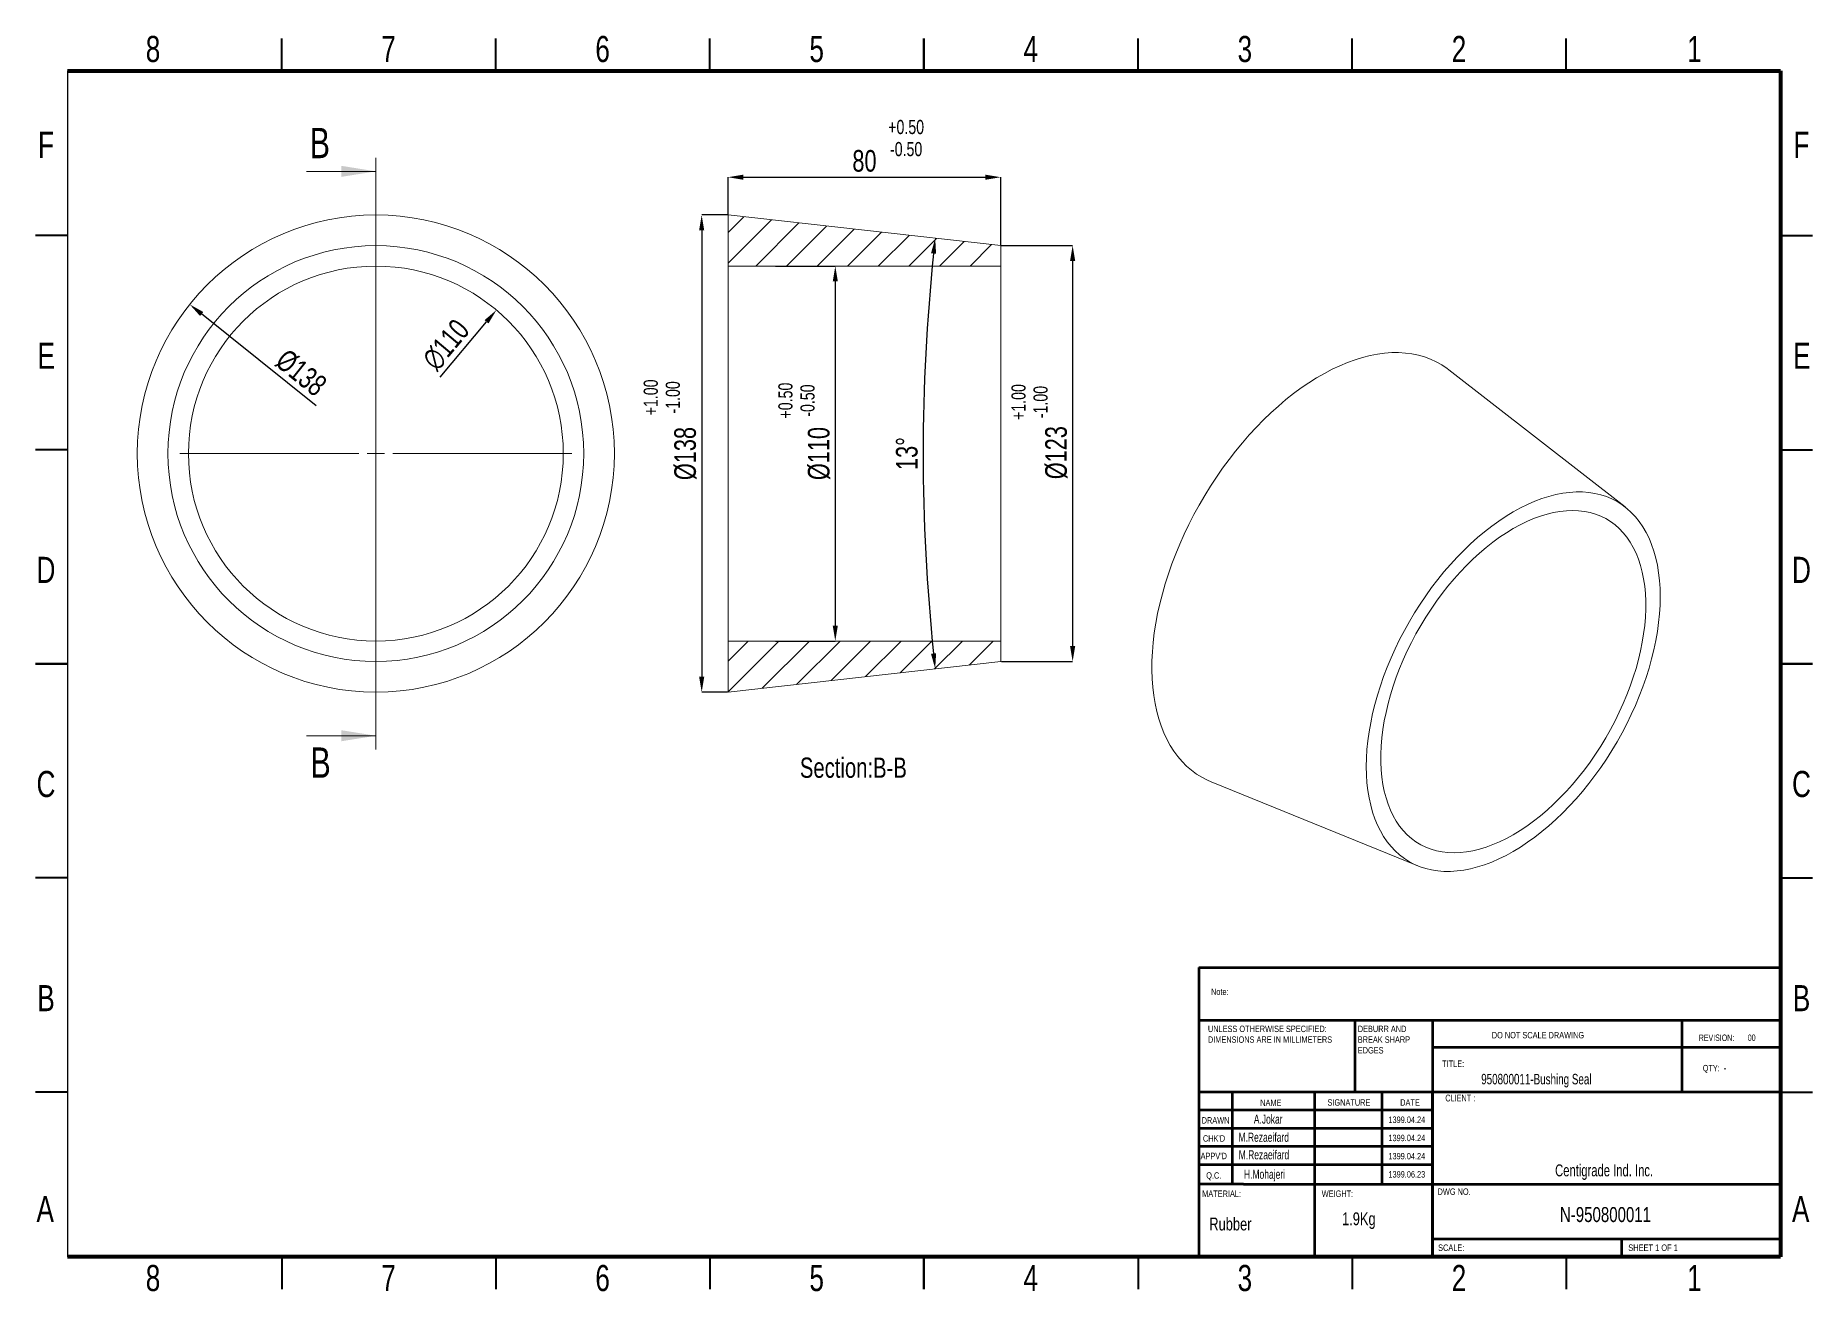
# Model space of a CAD drawing. Header units: millimetres. Extents: x 1192 to 1713, y 696 to 1065.
import ezdxf

# ---------------------------------------------------------------- set-up
doc = ezdxf.new("R2010")
doc.units = ezdxf.units.MM
doc.styles.add('SLDTEXTSTYLE0', font='TXT', dxfattribs={"width": 0.75})
doc.styles.add('SLDTEXTSTYLE1', font='TXT', dxfattribs={"width": 0.686449})
doc.styles.add('SLDTEXTSTYLE2', font='TXT', dxfattribs={"width": 0.652778})
doc.styles.add('SLDTEXTSTYLE3', font='TXT', dxfattribs={"width": 0.692308})
doc.styles.add('SLDTEXTSTYLE4', font='TXT', dxfattribs={"width": 0.7})
doc.styles.add('SLDTEXTSTYLE5', font='TXT', dxfattribs={"width": 0.678571})
doc.dimstyles.new('SLDDIMSTYLE30', dxfattribs={"dimscale": 3, "dimtxt": 2.116667, "dimasz": 1.5, "dimexe": 0, "dimexo": 0.0625, "dimgap": 0.529167, "dimtad": 1, "dimdec": 0, "dimrnd": 1e-09, "dimzin": 12, "dimdsep": 46, "dimtxsty": 'SLDTEXTSTYLE0', "dimcen": 0.09, "dimadec": 0, "dimazin": 3, "dimtfac": 1, "dimtdec": 0, "dimtofl": 0, "dimtmove": 0, "dimatfit": 3, "dimfxl": 1, "dimfrac": 2, "dimtolj": 1, "dimtzin": 12, "dimarcsym": 0})
pattern_1 = [(45, (1217.2926, -679.315), (-4.490128, 4.490128), [])]

# ---------------------------------------------------------------- blocks, each defined once
blk = doc.blocks.new('SW_CENTERMARKSYMBOL_1')
at = {"color": 0, "linetype": 'Continuous', "lineweight": 0}
for p, q in [((0, 2.5), (0, 28.75)), ((-2.5, 0), (-28.75, 0)), ((0, 0), (-1.25, 0)), ((0, 0), (0, 1.25)), ((0, 0), (0, -1.25)), ((0, 0), (1.25, 0)), ((2.5, 0), (28.75, 0)), ((0, -2.5), (0, -28.75))]:
    blk.add_line(p, q, dxfattribs=at)
blk = doc.blocks.new('SW_NOTE_62')
at = {"color": 0, "linetype": 'Continuous', "lineweight": 0, "char_height": 1.5, "attachment_point": 1, "style": 'SLDTEXTSTYLE0'}
for s, insert in [('UNLESS OTHERWISE SPECIFIED:', (0, 1.93)), ('DIMENSIONS ARE IN MILLIMETERS', (0, -0.57))]:
    blk.add_mtext(s, dxfattribs=dict(at, insert=insert))
blk = doc.blocks.new('SW_NOTE_63')
at = {"color": 0, "linetype": 'Continuous', "lineweight": 0, "char_height": 1.5, "attachment_point": 1, "style": 'SLDTEXTSTYLE0'}
for s, insert in [('DEBURR AND', (0, 1.93)), ('BREAK SHARP', (0, -0.57)), ('EDGES', (0, -3.07))]:
    blk.add_mtext(s, dxfattribs=dict(at, insert=insert))
blk = doc.blocks.new('*D6')
at = {"color": 0, "lineweight": -2, "transparency": 16777216}
for p, q in [((1394.87, 1012.3), (1394.87, 1023.19)), ((1399.37, 1023.19), (1470.37, 1023.19)), ((1474.87, 1003.3), (1474.87, 1023.19))]:
    blk.add_line(p, q, dxfattribs=at)
at = {"color": 0, "transparency": 16777216}
for points in [[(1399.37, 1023.94), (1399.37, 1022.44), (1394.87, 1023.19)], [(1470.37, 1023.94), (1470.37, 1022.44), (1474.87, 1023.19)]]:
    blk.add_solid(points, dxfattribs=at)
at = {"layer": 'Defpoints', "color": 0, "transparency": 16777216}
for p in [(1474.87, 1023.19), (1394.87, 1012.11), (1474.87, 1003.11)]:
    blk.add_point(p, dxfattribs=at)
at = {"color": 0, "transparency": 16777216, "insert": (1434.87, 1027.95), "char_height": 6.35, "attachment_point": 5, "style": 'SLDTEXTSTYLE0'}
blk.add_mtext('\\A1;80', dxfattribs=at)
blk = doc.blocks.new('*D7')
at = {"color": 0, "lineweight": -2, "transparency": 16777216}
for p, q in [((1408.75, 997.11), (1426.31, 997.11)), ((1426.31, 992.61), (1426.31, 891.61)), ((1408.75, 887.11), (1426.31, 887.11))]:
    blk.add_line(p, q, dxfattribs=at)
at = {"color": 0, "transparency": 16777216}
for points in [[(1425.56, 992.61), (1427.06, 992.61), (1426.31, 997.11)], [(1425.56, 891.61), (1427.06, 891.61), (1426.31, 887.11)]]:
    blk.add_solid(points, dxfattribs=at)
at = {"layer": 'Defpoints', "color": 0, "transparency": 16777216}
for p in [(1408.56, 997.11), (1408.56, 887.11), (1426.31, 887.11)]:
    blk.add_point(p, dxfattribs=at)
at = {"color": 0, "transparency": 16777216, "insert": (1421.55, 942.11), "char_height": 6.35, "attachment_point": 5, "rotation": 90, "style": 'SLDTEXTSTYLE0'}
blk.add_mtext('\\A1;%%C110', dxfattribs=at)
blk = doc.blocks.new('*D8')
at = {"color": 0, "lineweight": -2, "transparency": 16777216}
for p, q in [((1475.05, 1003.11), (1495.96, 1003.11)), ((1495.96, 998.61), (1495.96, 885.61)), ((1475.05, 881.11), (1495.96, 881.11))]:
    blk.add_line(p, q, dxfattribs=at)
at = {"color": 0, "transparency": 16777216}
for points in [[(1495.21, 998.61), (1496.71, 998.61), (1495.96, 1003.11)], [(1495.21, 885.61), (1496.71, 885.61), (1495.96, 881.11)]]:
    blk.add_solid(points, dxfattribs=at)
at = {"layer": 'Defpoints', "color": 0, "transparency": 16777216}
for p in [(1474.87, 1003.11), (1474.87, 881.11), (1495.96, 881.11)]:
    blk.add_point(p, dxfattribs=at)
at = {"color": 0, "transparency": 16777216, "insert": (1491.2, 942.37), "char_height": 6.35, "attachment_point": 5, "rotation": 90, "style": 'SLDTEXTSTYLE0'}
blk.add_mtext('\\A1;%%C123', dxfattribs=at)
blk = doc.blocks.new('*D9')
at = {"color": 0, "lineweight": -2, "transparency": 16777216}
for p, q in [((1394.68, 1012.11), (1387.1, 1012.11)), ((1387.1, 1007.61), (1387.1, 876.61)), ((1394.68, 872.11), (1387.1, 872.11))]:
    blk.add_line(p, q, dxfattribs=at)
at = {"color": 0, "transparency": 16777216}
for points in [[(1386.35, 1007.61), (1387.85, 1007.61), (1387.1, 1012.11)], [(1386.35, 876.61), (1387.85, 876.61), (1387.1, 872.11)]]:
    blk.add_solid(points, dxfattribs=at)
at = {"layer": 'Defpoints', "color": 0, "transparency": 16777216}
for p in [(1394.87, 1012.11), (1387.1, 872.11), (1394.87, 872.11)]:
    blk.add_point(p, dxfattribs=at)
at = {"color": 0, "transparency": 16777216, "insert": (1382.34, 942.11), "char_height": 6.35, "attachment_point": 5, "rotation": 90, "style": 'SLDTEXTSTYLE0'}
blk.add_mtext('\\A1;%%C138', dxfattribs=at)
blk = doc.blocks.new('*D10')
at = {"color": 0, "lineweight": -2, "transparency": 16777216}
blk.add_line((1310.35, 964.57), (1323.97, 980.78), dxfattribs=at)
at = {"color": 0, "transparency": 16777216}
blk.add_solid([(1323.39, 981.26), (1324.54, 980.29), (1326.86, 984.22)], dxfattribs=at)
at = {"layer": 'Defpoints', "color": 0, "transparency": 16777216}
for p in [(1326.86, 984.22), (1256.1, 900.01)]:
    blk.add_point(p, dxfattribs=at)
at = {"color": 0, "transparency": 16777216, "insert": (1312.07, 974.01), "char_height": 6.35, "attachment_point": 5, "rotation": 49.9597, "style": 'SLDTEXTSTYLE0'}
blk.add_mtext('\\A1;∅110', dxfattribs=at)
blk = doc.blocks.new('*D11')
at = {"color": 0, "lineweight": -2, "transparency": 16777216}
blk.add_line((1273.99, 956.12), (1240.36, 983.06), dxfattribs=at)
at = {"color": 0, "transparency": 16777216}
blk.add_solid([(1240.83, 983.65), (1239.89, 982.47), (1236.85, 985.87)], dxfattribs=at)
at = {"layer": 'Defpoints', "color": 0, "transparency": 16777216}
for p in [(1236.85, 985.87), (1346.12, 898.35)]:
    blk.add_point(p, dxfattribs=at)
at = {"color": 0, "transparency": 16777216, "insert": (1269.53, 965.8), "char_height": 6.35, "attachment_point": 5, "rotation": 321.3072, "style": 'SLDTEXTSTYLE0'}
blk.add_mtext('\\A1;%%C138', dxfattribs=at)
blk = doc.blocks.new('*D12')
at = {"color": 0, "lineweight": -2, "transparency": 16777216}
blk.add_arc((2017.09, 942.11), 565, 174.0376, 185.9624, dxfattribs=at)
at = {"color": 0, "transparency": 16777216}
for points in [[(1454.4, 1000.88), (1455.89, 1000.72), (1455.63, 1005.28)], [(1455.89, 883.5), (1454.4, 883.34), (1455.63, 878.95)]]:
    blk.add_solid(points, dxfattribs=at)
at = {"layer": 'Defpoints', "color": 0, "transparency": 16777216}
for p in [(1394.87, 1012.11), (1474.87, 1003.11), (1452.48, 963.21), (1474.87, 881.11), (1394.87, 872.11)]:
    blk.add_point(p, dxfattribs=at)
at = {"color": 0, "transparency": 16777216, "insert": (1447.32, 942.11), "char_height": 6.35, "attachment_point": 5, "rotation": 90, "style": 'SLDTEXTSTYLE0'}
blk.add_mtext('\\A1;13°', dxfattribs=at)

msp = doc.modelspace()

# ---------------------------------------------------------------- hatches: boundary and pattern name
at = {"lineweight": 13}
h = msp.add_hatch(dxfattribs=at)
h.set_pattern_fill('ANSI31', color=256, scale=2, style=0)
h.set_pattern_definition(pattern_1)
h.paths.add_polyline_path([(1474.87, 1003.11), (1394.87, 1012.11), (1394.87, 997.11), (1474.87, 997.11)], flags=0)
h = msp.add_hatch(dxfattribs=at)
h.set_pattern_fill('ANSI31', color=256, scale=2, style=0)
h.set_pattern_definition(pattern_1)
h.paths.add_polyline_path([(1474.87, 887.11), (1394.87, 887.11), (1394.87, 872.11), (1474.87, 881.11)], flags=0)

# ---------------------------------------------------------------- linework, layer by layer
at = {"linetype": 'Continuous', "lineweight": 35}
for p, q in [((1263.86, 1054.45), (1263.86, 1063.88)), ((1326.69, 1054.45), (1326.69, 1063.88)), ((1389.51, 1054.45), (1389.51, 1063.88)), ((1452.34, 1063.88), (1452.34, 1054.45)), ((1452.34, 1054.45), (1452.34, 1063.88)), ((1515.17, 1054.45), (1515.17, 1063.88)), ((1577.99, 1054.45), (1577.99, 1063.88)), ((1640.82, 1054.45), (1640.82, 1063.88)), ((1201.04, 1006.08), (1191.61, 1006.08)), ((1703.64, 1006.08), (1713.07, 1006.08)), ((1201.04, 943.25), (1191.61, 943.25)), ((1703.64, 943.25), (1713.07, 943.25)), ((1191.61, 880.42), (1201.04, 880.42)), ((1201.04, 880.42), (1191.61, 880.42)), ((1713.07, 880.42), (1703.64, 880.42)), ((1703.64, 880.42), (1713.07, 880.42)), ((1201.04, 817.6), (1191.61, 817.6)), ((1703.64, 817.6), (1713.07, 817.6)), ((1201.04, 754.77), (1191.61, 754.77)), ((1703.64, 754.77), (1713.07, 754.77)), ((1263.86, 706.4), (1263.86, 696.97)), ((1326.69, 706.4), (1326.69, 696.97)), ((1389.51, 706.4), (1389.51, 696.97)), ((1452.34, 696.97), (1452.34, 706.4)), ((1452.34, 706.4), (1452.34, 696.97)), ((1515.17, 706.4), (1515.17, 696.97)), ((1577.99, 706.4), (1577.99, 696.97)), ((1640.82, 706.4), (1640.82, 696.97))]:
    msp.add_line(p, q, dxfattribs=at)
at = {"linetype": 'Continuous', "lineweight": 70}
for p, q in [((1201.04, 1054.45), (1703.64, 1054.45)), ((1703.64, 1054.45), (1703.64, 706.4)), ((1703.64, 706.4), (1201.04, 706.4))]:
    msp.add_line(p, q, dxfattribs=at)
msp.add_line((1201.04, 1054.45), (1201.04, 706.4))
at = {"lineweight": 13}
for p, q in [((1291.48, 1028.91), (1291.48, 855.31)), ((1271.16, 1024.91), (1291.48, 1024.91)), ((1474.87, 1003.11), (1394.87, 1012.11)), ((1394.87, 1012.11), (1394.87, 997.11)), ((1474.87, 1003.11), (1474.87, 997.11)), ((1474.87, 997.11), (1394.87, 997.11)), ((1394.87, 887.11), (1394.87, 997.11)), ((1474.87, 887.11), (1474.87, 997.11)), ((1658.09, 926.45), (1606.37, 966.67)), ((1394.87, 887.11), (1474.87, 887.11)), ((1394.87, 887.11), (1394.87, 872.11)), ((1474.87, 887.11), (1474.87, 881.11)), ((1394.87, 872.11), (1474.87, 881.11)), ((1271.16, 859.31), (1291.48, 859.31)), ((1536.6, 845.8), (1597.29, 821.12))]:
    msp.add_line(p, q, dxfattribs=at)
at = {"linetype": 'Continuous', "lineweight": 50}
for p, q in [((1533.01, 791.33), (1703.64, 791.33)), ((1533.01, 791.33), (1533.01, 775.82)), ((1533.01, 775.82), (1703.64, 775.82)), ((1533.01, 775.82), (1533.01, 706.71)), ((1578.75, 775.82), (1578.75, 754.77)), ((1601.61, 775.82), (1601.61, 706.4)), ((1674.86, 754.77), (1674.86, 775.82)), ((1703.64, 767.81), (1601.61, 767.81)), ((1703.64, 754.77), (1533.01, 754.77)), ((1542.81, 754.77), (1542.81, 727.76)), ((1566.92, 754.77), (1566.92, 706.71)), ((1586.67, 754.77), (1586.67, 727.76)), ((1601.61, 706.71), (1601.61, 754.77)), ((1601.61, 749.43), (1533.01, 749.43)), ((1601.61, 744.09), (1533.01, 744.09)), ((1601.61, 738.75), (1533.01, 738.75)), ((1601.61, 733.41), (1533.01, 733.41)), ((1546.08, 727.76), (1533.01, 727.76)), ((1546.08, 727.76), (1703.64, 727.76)), ((1601.61, 711.74), (1703.64, 711.74)), ((1657.15, 706.4), (1657.15, 711.74))]:
    msp.add_line(p, q, dxfattribs=at)
at = {"lineweight": 13, "flags": 128}
for points in [[(1606.37, 966.67), (1605.83, 967.07), (1604.29, 968.11), (1602.68, 969.02), (1600.99, 969.8), (1599.24, 970.45), (1597.42, 970.97), (1595.54, 971.36), (1593.61, 971.61), (1591.62, 971.73), (1589.59, 971.72), (1587.51, 971.57), (1585.39, 971.29), (1583.24, 970.87), (1581.05, 970.32), (1578.84, 969.64), (1576.61, 968.83), (1574.36, 967.89), (1572.1, 966.83), (1569.83, 965.64), (1567.56, 964.33), (1565.3, 962.9), (1563.03, 961.36), (1560.79, 959.7), (1558.55, 957.93), (1556.34, 956.06), (1554.16, 954.09), (1552.01, 952.02), (1549.89, 949.85), (1547.81, 947.6), (1545.77, 945.27), (1543.79, 942.85), (1541.85, 940.36), (1539.97, 937.81), (1538.15, 935.19), (1536.4, 932.51), (1534.71, 929.78), (1533.1, 927.01), (1531.56, 924.19), (1530.1, 921.34), (1528.72, 918.47), (1527.42, 915.57), (1526.21, 912.65), (1525.09, 909.72), (1524.07, 906.79), (1523.13, 903.86), (1522.29, 900.94), (1521.55, 898.04), (1520.91, 895.15), (1520.37, 892.3), (1519.93, 889.47), (1519.59, 886.68), (1519.36, 883.94), (1519.23, 881.25), (1519.2, 878.61), (1519.28, 876.04), (1519.46, 873.53), (1519.75, 871.1), (1520.14, 868.74), (1520.63, 866.46), (1521.22, 864.27), (1521.91, 862.18), (1522.7, 860.17), (1523.59, 858.27), (1524.57, 856.48), (1525.64, 854.79), (1526.81, 853.21), (1528.06, 851.75), (1529.4, 850.4), (1530.82, 849.18), (1532.32, 848.08), (1533.9, 847.11), (1535.55, 846.26), (1536.6, 845.8)], [(1625.27, 825.38), (1627.38, 826.66), (1629.49, 828.06), (1631.6, 829.57), (1633.68, 831.19), (1635.75, 832.92), (1637.79, 834.75), (1639.8, 836.68), (1641.77, 838.7), (1643.71, 840.81), (1645.6, 843), (1647.44, 845.26), (1649.23, 847.6), (1650.96, 850.01), (1652.63, 852.48), (1654.23, 855), (1655.77, 857.57), (1657.23, 860.19), (1658.61, 862.84), (1659.91, 865.51), (1661.13, 868.22), (1662.26, 870.94), (1663.31, 873.67), (1664.26, 876.4), (1665.12, 879.13), (1665.88, 881.85), (1666.54, 884.56), (1667.11, 887.24), (1667.57, 889.89), (1667.93, 892.51), (1668.19, 895.08), (1668.35, 897.61), (1668.4, 900.09), (1668.35, 902.5), (1668.19, 904.85), (1667.93, 907.13), (1667.57, 909.32), (1667.11, 911.44), (1666.54, 913.47), (1665.88, 915.41), (1665.12, 917.25), (1664.26, 918.99), (1663.31, 920.63), (1662.26, 922.15), (1661.13, 923.56), (1659.91, 924.86), (1658.61, 926.03), (1657.23, 927.09), (1655.77, 928.01), (1654.23, 928.81), (1652.63, 929.49), (1650.96, 930.03), (1649.23, 930.43), (1647.44, 930.71), (1645.6, 930.85), (1643.71, 930.86), (1641.77, 930.73), (1639.8, 930.47), (1637.79, 930.08), (1635.75, 929.55), (1633.68, 928.9), (1631.6, 928.11), (1629.49, 927.2), (1627.38, 926.16), (1625.27, 924.99), (1623.15, 923.71), (1621.04, 922.31), (1618.94, 920.8), (1616.85, 919.18), (1614.79, 917.45), (1612.75, 915.62), (1610.73, 913.69), (1608.76, 911.67), (1606.82, 909.57), (1604.93, 907.38), (1603.09, 905.11), (1601.3, 902.77), (1599.57, 900.36), (1597.9, 897.89), (1596.3, 895.37), (1594.77, 892.8), (1593.31, 890.19), (1591.92, 887.54), (1590.62, 884.86), (1589.4, 882.15), (1588.27, 879.43), (1587.23, 876.71), (1586.27, 873.97), (1585.42, 871.24), (1584.65, 868.52), (1583.99, 865.82), (1583.43, 863.13), (1582.96, 860.48), (1582.6, 857.86), (1582.34, 855.29), (1582.18, 852.76), (1582.13, 850.29), (1582.18, 847.87), (1582.34, 845.52), (1582.6, 843.25), (1582.96, 841.05), (1583.43, 838.93), (1583.99, 836.9), (1584.65, 834.96), (1585.42, 833.12), (1586.27, 831.38), (1587.23, 829.75), (1588.27, 828.22), (1589.4, 826.81), (1590.62, 825.51), (1591.92, 824.34), (1593.31, 823.29), (1594.77, 822.36), (1596.3, 821.56), (1597.9, 820.89), (1599.57, 820.35), (1601.3, 819.94), (1603.09, 819.66), (1604.93, 819.52), (1606.82, 819.51), (1608.76, 819.64), (1610.73, 819.9), (1612.75, 820.29), (1614.79, 820.82), (1616.85, 821.48), (1618.94, 822.26), (1621.04, 823.18), (1623.15, 824.21), (1625.27, 825.38)], [(1625.27, 830.28), (1627.27, 831.49), (1629.26, 832.82), (1631.25, 834.27), (1633.22, 835.82), (1635.17, 837.47), (1637.09, 839.23), (1638.98, 841.08), (1640.84, 843.02), (1642.65, 845.05), (1644.42, 847.16), (1646.14, 849.34), (1647.8, 851.59), (1649.4, 853.9), (1650.94, 856.27), (1652.41, 858.69), (1653.81, 861.16), (1655.13, 863.66), (1656.37, 866.19), (1657.53, 868.74), (1658.61, 871.31), (1659.59, 873.9), (1660.49, 876.48), (1661.29, 879.06), (1662, 881.64), (1662.61, 884.19), (1663.12, 886.72), (1663.53, 889.22), (1663.83, 891.68), (1664.04, 894.1), (1664.14, 896.47), (1664.14, 898.79), (1664.04, 901.04), (1663.83, 903.22), (1663.53, 905.32), (1663.12, 907.35), (1662.61, 909.29), (1662, 911.15), (1661.29, 912.9), (1660.49, 914.56), (1659.59, 916.11), (1658.61, 917.55), (1657.53, 918.88), (1656.37, 920.1), (1655.13, 921.19), (1653.81, 922.17), (1652.41, 923.02), (1650.94, 923.74), (1649.4, 924.33), (1647.8, 924.8), (1646.14, 925.13), (1644.42, 925.33), (1642.65, 925.39), (1640.84, 925.33), (1638.98, 925.13), (1637.09, 924.8), (1635.17, 924.33), (1633.22, 923.74), (1631.25, 923.02), (1629.26, 922.17), (1627.27, 921.19), (1625.27, 920.1), (1623.26, 918.88), (1621.27, 917.55), (1619.28, 916.11), (1617.31, 914.55), (1615.36, 912.9), (1613.44, 911.14), (1611.55, 909.29), (1609.69, 907.35), (1607.88, 905.32), (1606.11, 903.21), (1604.39, 901.03), (1602.73, 898.78), (1601.13, 896.47), (1599.59, 894.1), (1598.12, 891.68), (1596.72, 889.22), (1595.4, 886.71), (1594.16, 884.18), (1593, 881.63), (1591.92, 879.06), (1590.94, 876.47), (1590.04, 873.89), (1589.24, 871.31), (1588.53, 868.74), (1587.92, 866.18), (1587.41, 863.65), (1587.01, 861.15), (1586.7, 858.69), (1586.49, 856.27), (1586.39, 853.9), (1586.39, 851.59), (1586.49, 849.34), (1586.7, 847.15), (1587.01, 845.05), (1587.41, 843.02), (1587.92, 841.08), (1588.53, 839.23), (1589.24, 837.47), (1590.04, 835.81), (1590.94, 834.26), (1591.92, 832.82), (1593, 831.49), (1594.16, 830.27), (1595.4, 829.18), (1596.72, 828.2), (1598.12, 827.35), (1599.59, 826.63), (1601.13, 826.04), (1602.73, 825.57), (1604.39, 825.24), (1606.11, 825.04), (1607.88, 824.98), (1609.69, 825.04), (1611.55, 825.24), (1613.44, 825.58), (1615.36, 826.04), (1617.31, 826.63), (1619.28, 827.36), (1621.27, 828.21), (1623.26, 829.18), (1625.27, 830.28)]]:
    msp.add_lwpolyline(points, dxfattribs=at)
at = {"lineweight": 13}
for radius in [70, 61, 55]:
    msp.add_circle((1291.48, 942.11), radius, dxfattribs=at)
for points in [[(1291.48, 1024.91), (1281.32, 1026.54), (1281.32, 1023.29)], [(1291.48, 859.31), (1281.32, 860.94), (1281.32, 857.69)]]:
    msp.add_solid(points, dxfattribs=at)

# ---------------------------------------------------------------- block references
at = {"lineweight": 13, "xscale": 1.999999999999995, "yscale": 1.999999999999995, "zscale": 1.999999999999995}
msp.add_blockref('SW_CENTERMARKSYMBOL_1', (1291.48, 942.11), dxfattribs=at)
at = {"linetype": 'Continuous', "lineweight": 0, "xscale": 1.256520838572351, "yscale": 1.256520838572351, "zscale": 1.256520838572351}
for name, p in [('SW_NOTE_62', (1535.66, 771.82)), ('SW_NOTE_63', (1579.64, 771.82))]:
    msp.add_blockref(name, p, dxfattribs=at)

# ---------------------------------------------------------------- texts
at = {"linetype": 'Continuous', "lineweight": 0}
for s, insert, char_height, attachment_point, style in [('8', (1226.09, 1064.65), 7.66, 2, 'SLDTEXTSTYLE0'), ('7', (1295.2, 1064.65), 7.66, 2, 'SLDTEXTSTYLE0'), ('6', (1358.02, 1064.65), 7.66, 2, 'SLDTEXTSTYLE0'), ('5', (1420.85, 1064.65), 7.66, 2, 'SLDTEXTSTYLE0'), ('4', (1483.68, 1064.65), 7.66, 2, 'SLDTEXTSTYLE0'), ('3', (1546.5, 1064.65), 7.66, 2, 'SLDTEXTSTYLE0'), ('2', (1609.33, 1064.65), 7.66, 2, 'SLDTEXTSTYLE0'), ('1', (1678.44, 1064.65), 7.66, 2, 'SLDTEXTSTYLE0'), ('F', (1194.67, 1036.52), 7.66, 2, 'SLDTEXTSTYLE0'), ('F', (1709.85, 1036.52), 7.66, 2, 'SLDTEXTSTYLE0'), ('E', (1194.77, 974.63), 7.66, 2, 'SLDTEXTSTYLE0'), ('E', (1709.94, 974.63), 7.66, 2, 'SLDTEXTSTYLE0'), ('D', (1194.67, 911.81), 7.66, 2, 'SLDTEXTSTYLE0'), ('D', (1709.84, 911.81), 7.66, 2, 'SLDTEXTSTYLE0'), ('C', (1194.67, 848.98), 7.66, 2, 'SLDTEXTSTYLE0'), ('C', (1709.85, 848.98), 7.66, 2, 'SLDTEXTSTYLE0'), ('B', (1194.69, 786.15), 7.66, 2, 'SLDTEXTSTYLE0'), ('Note:', (1536.57, 785.14), 1.885, 1, 'SLDTEXTSTYLE0'), ('B', (1709.87, 786.15), 7.66, 2, 'SLDTEXTSTYLE0'), ('DO NOT SCALE DRAWING', (1618.97, 772.4), 1.8848, 1, 'SLDTEXTSTYLE0'), ('REVISION:       00', (1679.71, 771.65), 1.8848, 1, 'SLDTEXTSTYLE2'), ('TITLE:', (1604.39, 764.03), 1.885, 1, 'SLDTEXTSTYLE0'), ('QTY:  -', (1680.87, 762.73), 1.885, 1, 'SLDTEXTSTYLE5'), ('950800011-Bushing Seal', (1615.86, 760.1), 3.0785, 1, 'SLDTEXTSTYLE4'), ('NAME', (1551.01, 752.57), 1.885, 1, 'SLDTEXTSTYLE0'), ('SIGNATURE', (1570.75, 752.65), 1.885, 1, 'SLDTEXTSTYLE0'), ('DATE', (1592.09, 752.65), 1.885, 1, 'SLDTEXTSTYLE0'), ('CLIENT :', (1605.33, 754), 1.995, 1, 'SLDTEXTSTYLE4'), ('DRAWN', (1533.82, 747.4), 1.885, 1, 'SLDTEXTSTYLE1'), ('A.Jokar', (1549.13, 748.14), 2.66, 1, 'SLDTEXTSTYLE4'), ('1399.04.24', (1588.63, 747.59), 1.885, 1, 'SLDTEXTSTYLE0'), ("CHK'D", (1534.19, 742.1), 1.885, 1, 'SLDTEXTSTYLE0'), ('M.Rezaeifard', (1544.64, 742.83), 2.6596, 1, 'SLDTEXTSTYLE4'), ('1399.04.24', (1588.63, 742.24), 1.885, 1, 'SLDTEXTSTYLE0'), ("APPV'D", (1533.51, 736.95), 1.885, 1, 'SLDTEXTSTYLE0'), ('M.Rezaeifard', (1544.7, 737.68), 2.6596, 1, 'SLDTEXTSTYLE4'), ('1399.04.24', (1588.63, 736.9), 1.885, 1, 'SLDTEXTSTYLE0'), ('Q.C.', (1535.16, 731.24), 1.885, 1, 'SLDTEXTSTYLE0'), ('H.Mohajeri', (1546.25, 731.98), 2.66, 1, 'SLDTEXTSTYLE4'), ('1399.06.23', (1588.63, 731.56), 1.885, 1, 'SLDTEXTSTYLE0'), ('Centigrade Ind. Inc.', (1637.55, 733.55), 3.5183, 1, 'SLDTEXTSTYLE4'), ('MATERIAL:', (1533.98, 725.88), 1.885, 1, 'SLDTEXTSTYLE0'), ('WEIGHT:', (1569.06, 725.88), 1.883, 1, 'SLDTEXTSTYLE0'), ('DWG NO.', (1603.06, 726.48), 1.885, 1, 'SLDTEXTSTYLE0'), ('A', (1194.45, 724.27), 7.66, 2, 'SLDTEXTSTYLE0'), ('N-950800011', (1638.96, 721.02), 4.3978, 1, 'SLDTEXTSTYLE0'), ('A', (1709.62, 724.27), 7.66, 2, 'SLDTEXTSTYLE0'), ('Rubber', (1536.06, 717.93), 3.766, 1, 'SLDTEXTSTYLE0'), ('1.9Kg', (1575.01, 719.47), 3.766, 1, 'SLDTEXTSTYLE0'), ('SCALE:', (1603.22, 710.04), 1.885, 1, 'SLDTEXTSTYLE0'), ('SHEET 1 OF 1', (1659.01, 710.04), 1.8848, 1, 'SLDTEXTSTYLE3'), ('8', (1226.09, 704.03), 7.66, 2, 'SLDTEXTSTYLE0'), ('7', (1295.2, 704.03), 7.66, 2, 'SLDTEXTSTYLE0'), ('6', (1358.02, 704.03), 7.66, 2, 'SLDTEXTSTYLE0'), ('5', (1420.85, 704.03), 7.66, 2, 'SLDTEXTSTYLE0'), ('4', (1483.68, 704.03), 7.66, 2, 'SLDTEXTSTYLE0'), ('3', (1546.5, 704.03), 7.66, 2, 'SLDTEXTSTYLE0'), ('2', (1609.33, 704.03), 7.66, 2, 'SLDTEXTSTYLE0'), ('1', (1678.44, 704.03), 7.66, 2, 'SLDTEXTSTYLE0')]:
    msp.add_mtext(s, dxfattribs=dict(at, insert=insert, char_height=char_height, attachment_point=attachment_point, style=style))
at = {"color": 7, "linetype": 'Continuous', "lineweight": 18, "attachment_point": 2, "style": 'SLDTEXTSTYLE0'}
for s, insert, char_height in [('\\A1;+0.50', (1447.1, 1040), 4.149), ('B', (1275.04, 1037.67), 8.89), ('\\A1;-0.50', (1447.1, 1033.52), 4.149), ('B', (1275.27, 855.88), 8.89), ('Section:B-B', (1431.61, 852.9), 5.9267)]:
    msp.add_mtext(s, dxfattribs=dict(at, insert=insert, char_height=char_height))
at = {"color": 7, "linetype": 'Continuous', "lineweight": 18, "char_height": 4.149, "attachment_point": 2, "rotation": 90, "style": 'SLDTEXTSTYLE0'}
for s, insert in [('\\A1;+1.00', (1370.07, 958.59)), ('\\A1;-1.00', (1376.55, 958.59)), ('\\A1;+0.50', (1409.59, 957.65)), ('\\A1;-0.50', (1416.07, 957.65)), ('\\A1;+1.00', (1477.99, 957.22)), ('\\A1;-1.00', (1484.47, 957.22))]:
    msp.add_mtext(s, dxfattribs=dict(at, insert=insert))

# ---------------------------------------------------------------- dimensions: what is measured, and where the dimension line sits
dim = msp.add_linear_dim(base=(1474.87, 1023.19), p1=(1394.87, 1012.11), p2=(1474.87, 1003.11), dimstyle='SLDDIMSTYLE30')
dim.commit()
dim.dimension.update_dxf_attribs({"geometry": '*D6', "text_midpoint": (1434.87, 1027.95)})
for base, p1, p2, text, picture, middle in [((1387.1, 872.11), (1394.87, 1012.11), (1394.87, 872.11), '%%C138', '*D9', (1382.34, 942.11)), ((1426.31, 887.11), (1408.56, 997.11), (1408.56, 887.11), '%%C<>', '*D7', (1421.55, 942.11))]:
    dim = msp.add_linear_dim(base=base, p1=p1, p2=p2, angle=90, text=text, dimstyle='SLDDIMSTYLE30')
    dim.commit()
    dim.dimension.update_dxf_attribs({"geometry": picture, "text_midpoint": middle})
dim = msp.add_angular_dim_2l(base=(1452.48, 963.21), line1=((1394.87, 872.11), (1474.87, 881.11)), line2=((1474.87, 1003.11), (1394.87, 1012.11)), dimstyle='SLDDIMSTYLE30')
dim.commit()
dim.dimension.update_dxf_attribs({"geometry": '*D12', "text_midpoint": (1447.32, 942.11)})
dim = msp.add_linear_dim(base=(1495.96, 881.11), p1=(1474.87, 1003.11), p2=(1474.87, 881.11), angle=90, text='%%C123', dimstyle='SLDDIMSTYLE30')
dim.commit()
dim.dimension.update_dxf_attribs({"geometry": '*D8', "text_midpoint": (1495.96, 942.37), "dimtype": 160})
dim = msp.add_diameter_dim_2p(p1=(1346.12, 898.35), p2=(1236.85, 985.87), text='%%C138', dimstyle='SLDDIMSTYLE30')
dim.commit()
dim.dimension.update_dxf_attribs({"geometry": '*D11', "text_midpoint": (1266.55, 962.08), "dimtype": 163})
dim = msp.add_diameter_dim_2p(p1=(1256.1, 900.01), p2=(1326.86, 984.22), dimstyle='SLDDIMSTYLE30')
dim.commit()
dim.dimension.update_dxf_attribs({"geometry": '*D10', "text_midpoint": (1315.71, 970.95), "dimtype": 163})

doc.saveas('drawing.dxf')
